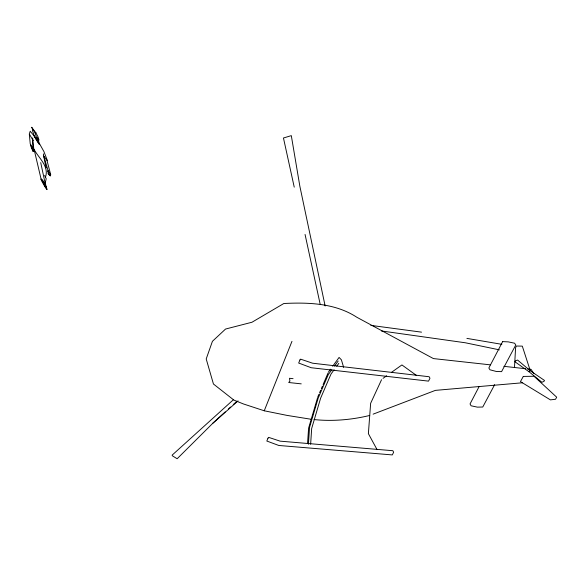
<?xml version="1.0" encoding="UTF-8"?>
<svg xmlns="http://www.w3.org/2000/svg" width="586" height="586" viewBox="0 0 586 586"><rect width="100%" height="100%" fill="white"/><g stroke="black" fill="none" stroke-linecap="round" stroke-linejoin="round"><path stroke-width="0.88" d="M514.486 367.495L515.592 347.645L516.449 346.033L522.302 346.128L529.993 369.803M310.631 444.283L311.671 428.505L320.623 398.165L331.017 374.015L334.13 369.759M308.426 444.254L309.562 427.348L318.169 398.172L328.248 374.666L331.896 369.656M307.547 443.529L308.595 428.183L317.568 397.733M36.823 139.212L30.216 131.227L29.3 133.952L30.238 143.878L32.977 148.104L32.523 140.801L32.941 140.259M45.496 177.097C49.363 165.97 38.295 157.854 33.768 148.829L32.648 137.93M30.553 144.361L30.714 146.002L33.109 151.217M45.437 185.996C51.861 198.632 35.775 172.255 42.903 180.708C43.503 181.352 45.876 186.018 44.316 184.898C44.499 186.121 46.162 187.894 44.602 185.22M41.13 179.528L41.709 179.528L43.342 181.704L45.408 186.641L45.488 184.942L40.727 162.6M490.343 364.844L433.413 358.581L356.852 317.268C335.302 303.189 308.705 302.273 283.829 303.504L251.973 322.241L225.551 329.046L212.425 341.301L206.206 358.954L213.443 384.013L233.895 400.099L243.366 403.93L264.249 410.786L291.967 341.352M317.824 396.868L318.879 394.393M319.59 392.745L320.645 390.276M321.355 388.628L322.41 386.152M323.12 384.504L328.057 372.967M381.552 379.706L370.638 403.315L368.382 433.655L376.93 449.367M479.128 386.577L470.031 403.959L471.093 405.783L477.363 407.138L482.761 407.021L494.665 384.65M528.946 371.707L530.183 370.689L544.497 380.453L543.998 381.347L541.918 382.277L528.946 371.707L514.969 361.789L515.446 360.895L517.57 360.038L530.183 370.689M328.416 372.139L330.548 369.202M332.68 366.257L339.082 357.431L341.404 359.826L343.645 367.349M334.511 366.074L338.159 361.057M336.73 366.213L338.811 363.371M212.432 423.524L225.192 411.921M228.547 408.867L230.569 407.036M233.25 404.589L236.612 401.535M233.668 399.484L172.13 455.139L172.365 455.783L177.148 458.757L212.213 423.854L238.048 400.868M383.054 378.336L386.687 375.758M391.763 372.154L401.915 364.939L416.595 375.531M369.707 415.459C351.688 419.818 332.599 421.51 314.03 419.561M373.121 414.156L435.398 390.371L522.639 382.761M311.422 419.312L287.059 415.401L264.249 410.786M301.241 383.859L288.715 382.512L289.924 381.047L289.491 378.278L293.066 378.673M503.894 366.331L525.583 368.719M527.385 368.916L531.004 369.312L533.817 373.531M37.204 138.714L37.68 139.556C39.152 140.127 36.786 136.326 36.83 137.974L36.442 137.498C36.435 135.981 33.175 127.558 32.435 130.407L34.142 135.696M381.413 330.951L465.321 342.773L499.367 349.849M370.843 325.377L421.532 332.152M466.896 338.386L501.85 344.319M48.14 170.585L47.407 171.39L48.382 172.716L48.741 172.262L49.004 173.214C47.869 173.427 47.554 172.738 49.158 174.672L49.978 174.943M41.284 179.924L43.115 181.946L44.836 185.249M34.054 135.578C34.794 137.615 43.122 151.518 37.907 139.68M38.508 140.94L38.976 139.922L37.944 136.728L35.607 132.26L35.79 132.81L31.703 127.243L32.626 129.462M44.851 186.377L45.232 186.839M49.766 175.566L50.447 175.756M41.079 179.045L34.061 149.254M39.13 143.907L34.259 136.018M45.261 186.575L47.012 189.227M43.379 153.862L43.701 156.14L47.466 160.762L43.877 151.488L39.35 143.394M33.058 140.442L29.542 134.377M46.895 160.095L50.733 174.789L48.008 170.401L43.877 156.411M46.001 186.875L46.484 187.703L45.247 182.979L46.206 178.781L44.631 175.441M45.562 166.981L46.133 167.948L43.701 156.14M48.279 173.668L49.707 175.551L50.594 175.793L50.301 173.925M32.757 147.767L33.512 151.085L32.362 148.016L32.318 148.859L33.204 151.408L31.336 147.13M294.238 187.146L283.456 137.996L291.308 135.637L299.842 186.18L325.135 305.995M305.057 234.444L320.117 303.988M267.97 438.24L266.828 441.038L278.797 445.47L392.312 454.919L393.616 452.267L392.884 450.715L280.13 441.148L268.6 437.346L267.97 438.24M299.937 359.958L298.677 363.042L311.217 367.73L428.542 381.134L429.97 378.234L429.142 376.732L312.602 363.203L300.552 359.137L299.937 359.958M502.656 341.609L488.849 367.993L489.969 369.795L496.239 371.451L501.579 371.656L515.768 344.978L514.589 343.213L508.282 341.88L502.656 341.609M523.305 376.417L520.456 381.618L550.415 399.879L555.528 399.249L556.7 397.213L534.014 376.271L523.305 376.417"/></g></svg>
